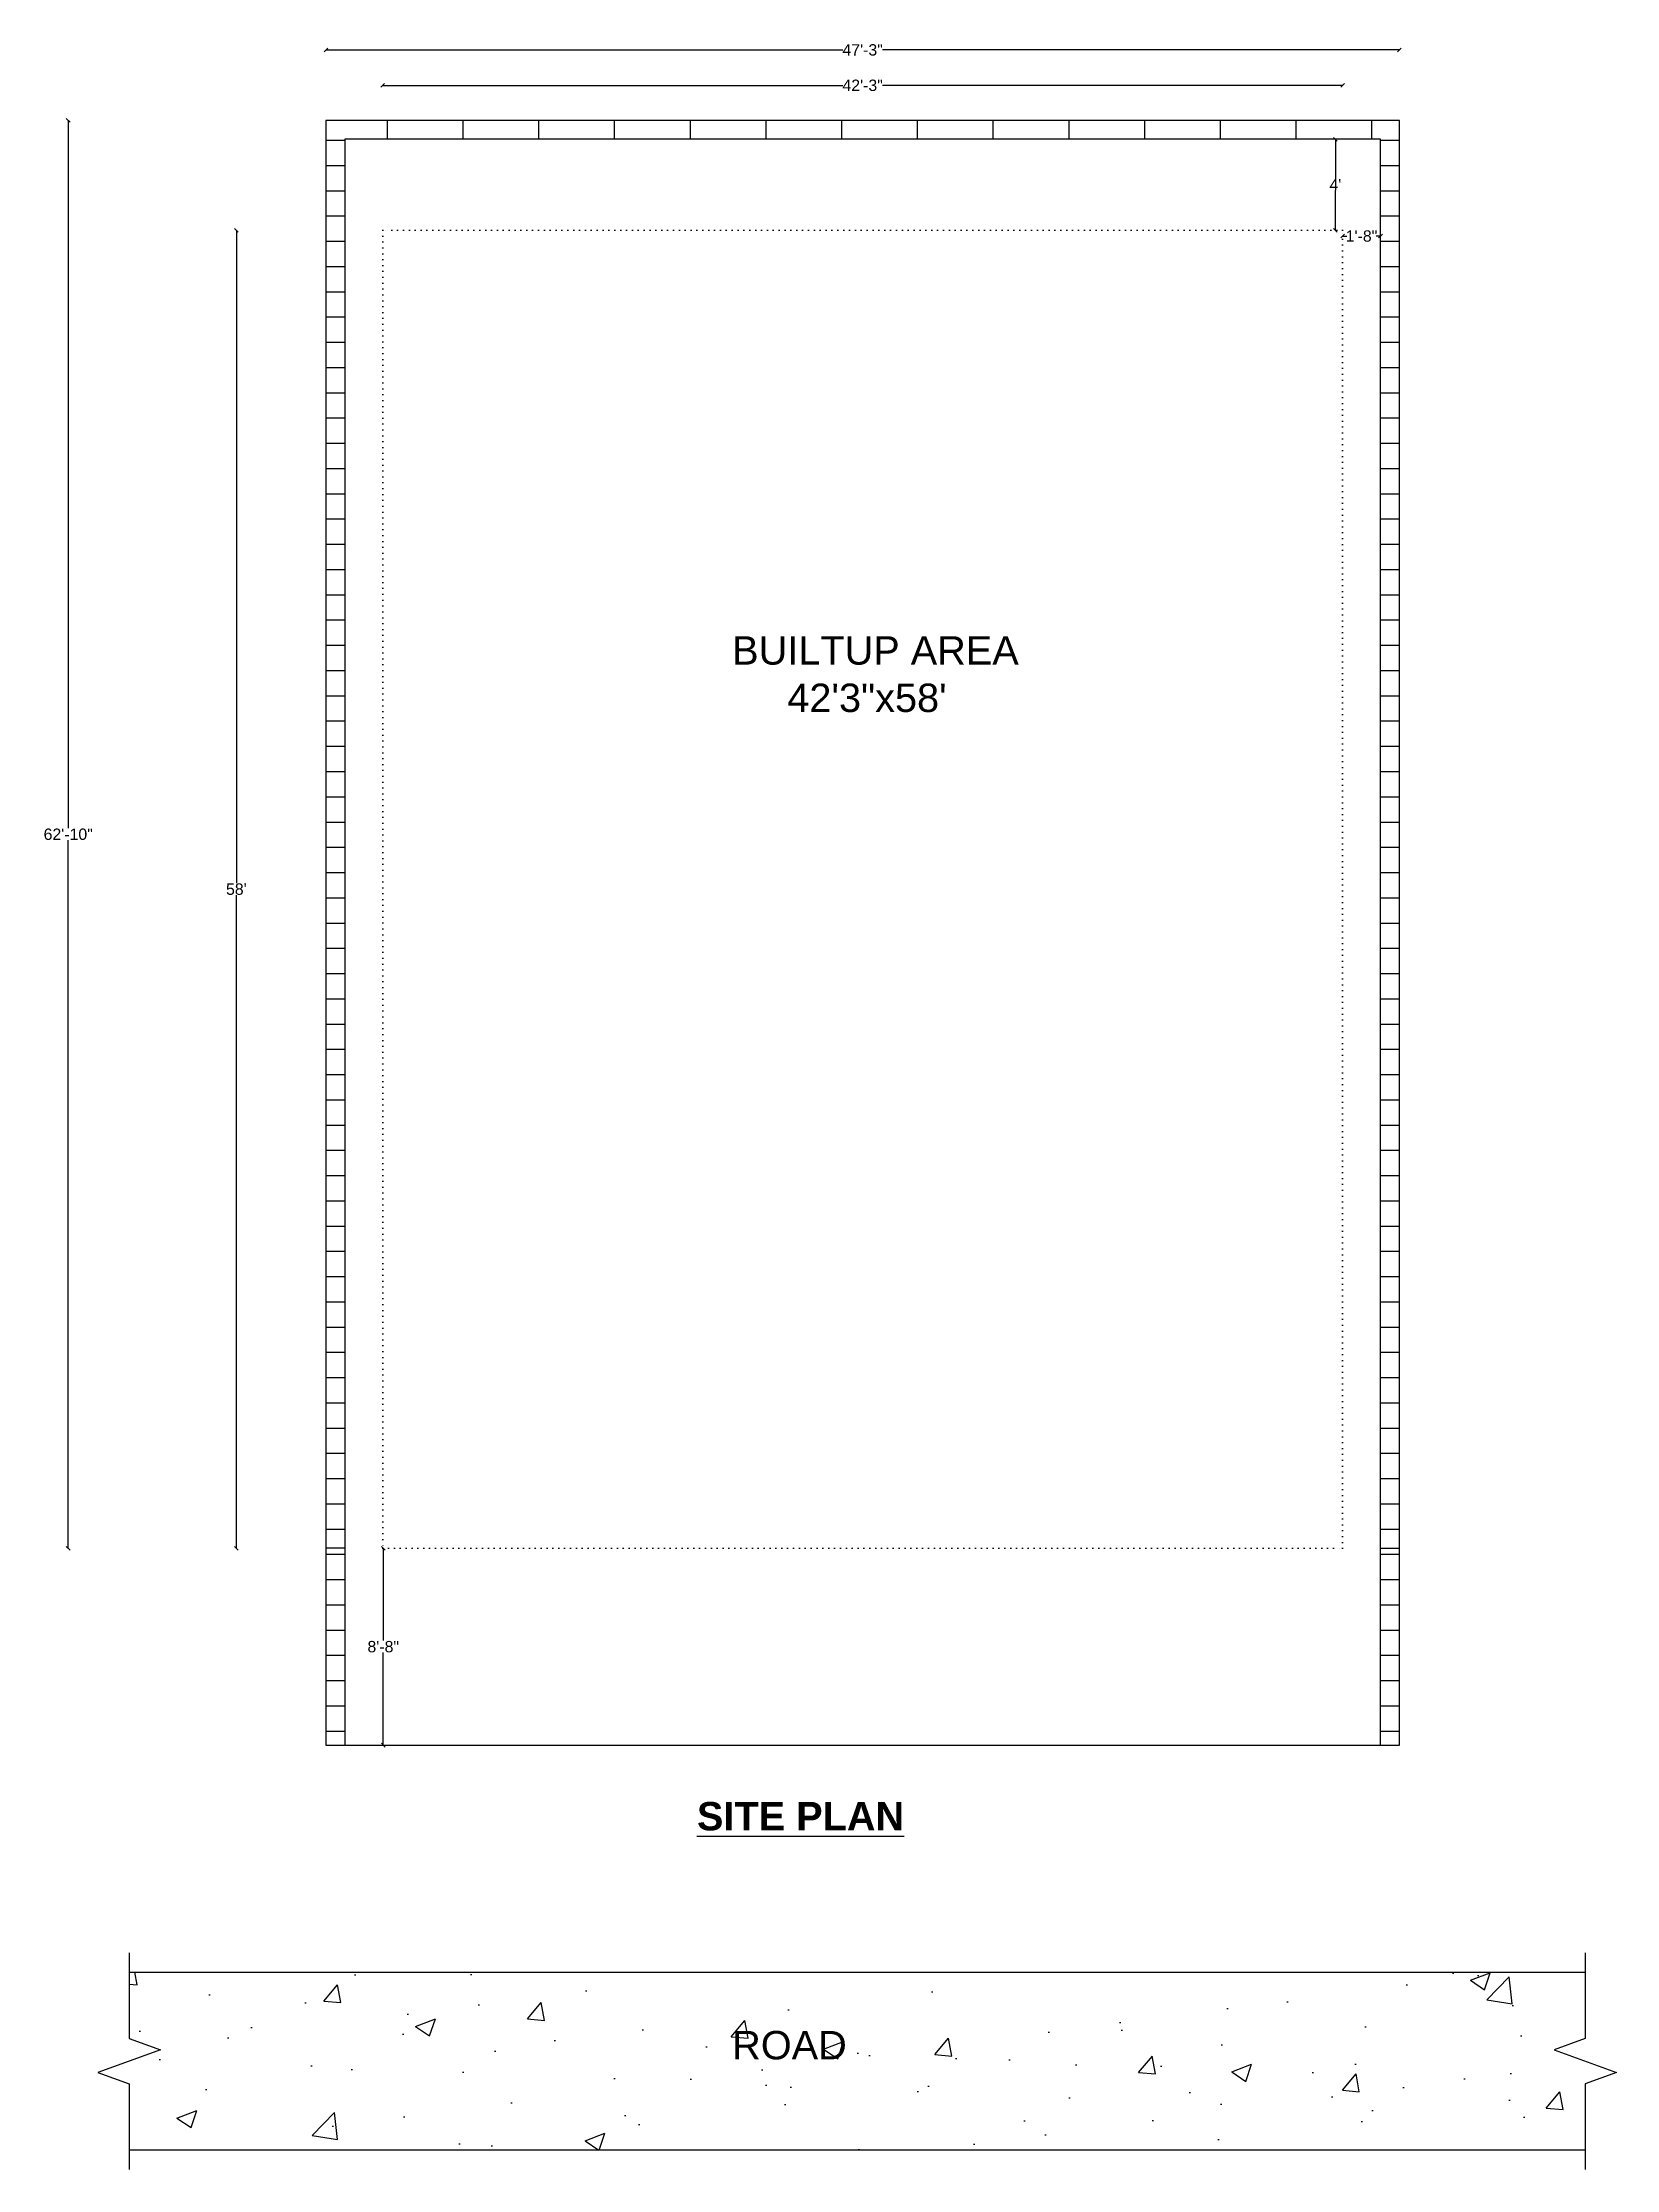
# Model space of a CAD drawing. Header units: inches. Extents: x 518 to 1349, y -258 to 865.
import ezdxf

# ---------------------------------------------------------------- set-up
doc = ezdxf.new("R2010")
doc.units = ezdxf.units.IN
doc.header["$MEASUREMENT"] = 0
doc.linetypes.add('ACAD_ISO07W100', pattern=[3, 0, -3])
doc.styles.get("Standard").update_dxf_attribs({"font": 'arial.ttf'})
doc.dimstyles.get("Standard").update_dxf_attribs({"dimtxt": 6, "dimasz": 2, "dimexe": 0.18, "dimexo": 0.0625, "dimgap": 0.09, "dimtad": 0, "dimtih": 1, "dimtoh": 1, "dimdec": 0, "dimdsep": 46, "dimlunit": 3, "dimtxsty": 'Standard', "dimblk": 'OBLIQUE', "dimcen": 2, "dimse1": 1, "dimse2": 1, "dimclrd": 2, "dimadec": 0, "dimazin": 0, "dimtfac": 1, "dimtdec": 0, "dimtofl": 0, "dimtmove": 0, "dimatfit": 3, "dimfxl": 1, "dimtolj": 1, "dimtzin": 0, "dimarcsym": 0})

# ---------------------------------------------------------------- blocks, each defined once
blk = doc.blocks.new('_Oblique')
at = {"color": 0, "linetype": 'ByBlock', "lineweight": -2}
blk.add_line((-0.5, -0.5), (0.5, 0.5), dxfattribs=at)
blk = doc.blocks.new('*D2')
at = {"color": 2, "lineweight": -2, "transparency": 16777216}
for p, q in [((531.4, 823.9), (531.4, 450.1)), ((531.4, 69.9), (531.4, 443.8))]:
    blk.add_line(p, q, dxfattribs=at)
at = {"layer": 'Defpoints', "color": 0, "transparency": 16777216}
for p in [(667.5, 823.9), (531.4, 69.9), (697.5, 69.9)]:
    blk.add_point(p, dxfattribs=at)
at = {"color": 2, "lineweight": -2, "transparency": 16777216, "xscale": 2, "yscale": 2, "zscale": 2}
for p, rotation in [((531.4, 823.9), 90), ((531.4, 69.9), 270)]:
    blk.add_blockref('_Oblique', p, dxfattribs=dict(at, rotation=rotation))
at = {"color": 0, "transparency": 16777216, "insert": (531.4, 446.9), "char_height": 6, "attachment_point": 5}
blk.add_mtext('\\A1;62\'-10"', dxfattribs=at)
blk = doc.blocks.new('*D3')
at = {"color": 2, "lineweight": -2, "transparency": 16777216}
for p, q in [((697.8, 69.9), (697.8, 21.1)), ((697.8, -34.1), (697.8, 14.8))]:
    blk.add_line(p, q, dxfattribs=at)
at = {"layer": 'Defpoints', "color": 0, "transparency": 16777216}
for p in [(697.5, 69.9), (677.5, -34.1), (697.8, -34.1)]:
    blk.add_point(p, dxfattribs=at)
at = {"color": 2, "lineweight": -2, "transparency": 16777216, "xscale": 2, "yscale": 2, "zscale": 2}
for p, rotation in [((697.8, 69.9), 90), ((697.8, -34.1), 270)]:
    blk.add_blockref('_Oblique', p, dxfattribs=dict(at, rotation=rotation))
at = {"color": 0, "transparency": 16777216, "insert": (697.8, 17.9), "char_height": 6, "attachment_point": 5}
blk.add_mtext('\\A1;8\'-8"', dxfattribs=at)
blk = doc.blocks.new('*D4')
at = {"color": 2, "lineweight": -2, "transparency": 16777216}
for p, q in [((620.2, 765.9), (620.2, 421.1)), ((620.2, 69.9), (620.2, 414.8))]:
    blk.add_line(p, q, dxfattribs=at)
at = {"layer": 'Defpoints', "color": 0, "transparency": 16777216}
for p in [(697.5, 765.9), (620.2, 69.9), (697.8, 69.9)]:
    blk.add_point(p, dxfattribs=at)
at = {"color": 2, "lineweight": -2, "transparency": 16777216, "xscale": 2, "yscale": 2, "zscale": 2}
for p, rotation in [((620.2, 765.9), 90), ((620.2, 69.9), 270)]:
    blk.add_blockref('_Oblique', p, dxfattribs=dict(at, rotation=rotation))
at = {"color": 0, "transparency": 16777216, "insert": (620.2, 417.9), "char_height": 6, "attachment_point": 5}
blk.add_mtext("\\A1;58'", dxfattribs=at)
blk = doc.blocks.new('*D5')
at = {"color": 2, "lineweight": -2, "transparency": 16777216}
for p, q in [((1204.5, 762.8), (1206.7, 762.8)), ((1224.5, 762.8), (1222.3, 762.8))]:
    blk.add_line(p, q, dxfattribs=at)
at = {"layer": 'Defpoints', "color": 0, "transparency": 16777216}
for p in [(1224.5, 813.9), (1204.5, 765.9), (1204.5, 762.8)]:
    blk.add_point(p, dxfattribs=at)
at = {"color": 2, "lineweight": -2, "transparency": 16777216, "xscale": 2, "yscale": 2, "zscale": 2, "rotation": 180}
blk.add_blockref('_Oblique', (1204.5, 762.8), dxfattribs=at)
at = {"color": 2, "lineweight": -2, "transparency": 16777216, "xscale": 2, "yscale": 2, "zscale": 2}
blk.add_blockref('_Oblique', (1224.5, 762.8), dxfattribs=at)
at = {"color": 0, "transparency": 16777216, "insert": (1214.5, 762.8), "char_height": 6, "attachment_point": 5}
blk.add_mtext('\\A1;1\'-8"', dxfattribs=at)
blk = doc.blocks.new('*D6')
at = {"color": 2, "lineweight": -2, "transparency": 16777216}
for p, q in [((1200.7, 813.9), (1200.7, 793)), ((1200.7, 765.9), (1200.7, 786.9))]:
    blk.add_line(p, q, dxfattribs=at)
at = {"layer": 'Defpoints', "color": 0, "transparency": 16777216}
for p in [(1200.7, 813.9), (1224.5, 813.9), (1204.5, 765.9)]:
    blk.add_point(p, dxfattribs=at)
at = {"color": 2, "lineweight": -2, "transparency": 16777216, "xscale": 2, "yscale": 2, "zscale": 2}
for p, rotation in [((1200.7, 813.9), 90), ((1200.7, 765.9), 270)]:
    blk.add_blockref('_Oblique', p, dxfattribs=dict(at, rotation=rotation))
at = {"color": 0, "transparency": 16777216, "insert": (1200.7, 789.9), "char_height": 6, "attachment_point": 5}
blk.add_mtext("\\A1;4'", dxfattribs=at)
blk = doc.blocks.new('*D8')
at = {"color": 2, "lineweight": -2, "transparency": 16777216}
for p, q in [((667.5, 861.1), (940.5, 861.1)), ((1234.5, 861.1), (961.5, 861.1))]:
    blk.add_line(p, q, dxfattribs=at)
at = {"layer": 'Defpoints', "color": 0, "transparency": 16777216}
for p in [(667.5, 861.1), (667.5, 823.9), (1234.5, 823.9)]:
    blk.add_point(p, dxfattribs=at)
at = {"color": 2, "lineweight": -2, "transparency": 16777216, "xscale": 2, "yscale": 2, "zscale": 2, "rotation": 180}
blk.add_blockref('_Oblique', (667.5, 861.1), dxfattribs=at)
at = {"color": 2, "lineweight": -2, "transparency": 16777216, "xscale": 2, "yscale": 2, "zscale": 2}
blk.add_blockref('_Oblique', (1234.5, 861.1), dxfattribs=at)
at = {"color": 0, "transparency": 16777216, "insert": (951, 861.1), "char_height": 6, "attachment_point": 5}
blk.add_mtext('\\A1;47\'-3"', dxfattribs=at)
blk = doc.blocks.new('*D9')
at = {"color": 2, "lineweight": -2, "transparency": 16777216}
for p, q in [((697.5, 842.4), (940.5, 842.4)), ((1204.5, 842.4), (961.5, 842.4))]:
    blk.add_line(p, q, dxfattribs=at)
at = {"layer": 'Defpoints', "color": 0, "transparency": 16777216}
for p in [(697.5, 842.4), (697.5, 765.9), (1204.5, 765.9)]:
    blk.add_point(p, dxfattribs=at)
at = {"color": 2, "lineweight": -2, "transparency": 16777216, "xscale": 2, "yscale": 2, "zscale": 2, "rotation": 180}
blk.add_blockref('_Oblique', (697.5, 842.4), dxfattribs=at)
at = {"color": 2, "lineweight": -2, "transparency": 16777216, "xscale": 2, "yscale": 2, "zscale": 2}
blk.add_blockref('_Oblique', (1204.5, 842.4), dxfattribs=at)
at = {"color": 0, "transparency": 16777216, "insert": (951, 842.4), "char_height": 6, "attachment_point": 5}
blk.add_mtext('\\A1;42\'-3"', dxfattribs=at)

msp = doc.modelspace()

# ---------------------------------------------------------------- hatches: boundary and pattern name
h = msp.add_hatch()
h.set_pattern_fill('AR-BRSTD', color=256, scale=5)
h.paths.add_polyline_path([(1234.5, 69.9), (1234.5, 823.9), (667.5, 823.9), (667.5, 69.9), (667.5, -34.1), (677.5, -34.1), (677.5, 813.9), (1224.5, 813.9), (1224.5, -34.1), (1234.5, -34.1)])
h = msp.add_hatch()
h.set_pattern_fill('AR-CONC', color=256, scale=15)
h.paths.add_polyline_path([(1332.7, -213), (1349.2, -207), (1316.2, -195), (1332.7, -189), (1332.7, -154), (563.6, -154), (563.6, -189), (580.1, -195), (547.1, -207), (563.6, -213), (563.6, -248), (1332.7, -248)])
h.paths.add_polyline_path([(876.7, -208.5), (944.7, -208.5), (944.7, -177.6), (876.7, -177.6)], flags=24)

# ---------------------------------------------------------------- linework, layer by layer
for p, q in [((677.5, 69.9), (667.5, 69.9)), ((1224.5, 69.9), (1234.5, 69.9)), ((563.6, -154), (1332.7, -154)), ((1332.7, -248), (563.6, -248))]:
    msp.add_line(p, q)
msp.add_lwpolyline([(1234.5, -34.1), (1234.5, 69.9), (1234.5, 823.9), (667.5, 823.9), (667.5, 69.9), (667.5, -34.1)], close=True)
msp.add_lwpolyline([(1224.5, -34.1), (1224.5, 813.9), (677.5, 813.9), (677.5, -34.1)])
at = {"linetype": 'ACAD_ISO07W100'}
msp.add_lwpolyline([(697.5, 69.9), (1204.5, 69.9), (1204.5, 765.9), (697.5, 765.9)], close=True, dxfattribs=at)
at = {"linetype": 'Continuous'}
for points in [[(563.6, -143.8), (563.6, -189), (580.1, -195), (547.1, -207), (563.6, -213), (563.6, -258.2)], [(1332.7, -143.8), (1332.7, -189), (1316.2, -195), (1349.2, -207), (1332.7, -213), (1332.7, -258.2)]]:
    msp.add_lwpolyline(points, dxfattribs=at)

# ---------------------------------------------------------------- texts
at = {"char_height": 15, "attachment_point": 1}
for s, insert in [('BUILTUP AREA\\P     42\'3"x58\'', (882.1, 551.5)), ('{\\fArial|b1|i0|c0|p34;\\LSITE PLAN}', (863.5, -64.1)), ('ROAD', (882.1, -185))]:
    msp.add_mtext_dynamic_manual_height_columns(s, width=9001.698, gutter_width=75, heights=[0], dxfattribs=dict(at, insert=insert))

# ---------------------------------------------------------------- dimensions: what is measured, and where the dimension line sits
for base, p1, p2, picture, middle in [((667.5, 861.1), (1234.5, 823.9), (667.5, 823.9), '*D8', (951, 861.1)), ((1204.5, 762.8), (1224.5, 813.9), (1204.5, 765.9), '*D5', (1214.5, 762.8))]:
    dim = msp.add_linear_dim(base=base, p1=p1, p2=p2, dimstyle='Standard')
    dim.commit()
    dim.dimension.update_dxf_attribs({"geometry": picture, "text_midpoint": middle})
dim = msp.add_linear_dim(base=(697.5, 842.4), p1=(1204.5, 765.9), p2=(697.5, 765.9), dimstyle='Standard')
dim.commit()
dim.dimension.update_dxf_attribs({"geometry": '*D9', "text_midpoint": (951, 842.4), "dimtype": 160})
for base, p1, p2, picture, middle in [((531.4, 69.9), (667.5, 823.9), (697.5, 69.9), '*D2', (531.4, 446.9)), ((1200.7, 813.9), (1204.5, 765.9), (1224.5, 813.9), '*D6', (1200.7, 789.9)), ((620.2, 69.9), (697.5, 765.9), (697.8, 69.9), '*D4', (620.2, 417.9)), ((697.8, -34.1), (697.5, 69.9), (677.5, -34.1), '*D3', (697.8, 17.9))]:
    dim = msp.add_linear_dim(base=base, p1=p1, p2=p2, angle=90, dimstyle='Standard')
    dim.commit()
    dim.dimension.update_dxf_attribs({"geometry": picture, "text_midpoint": middle})

doc.saveas('drawing.dxf')
